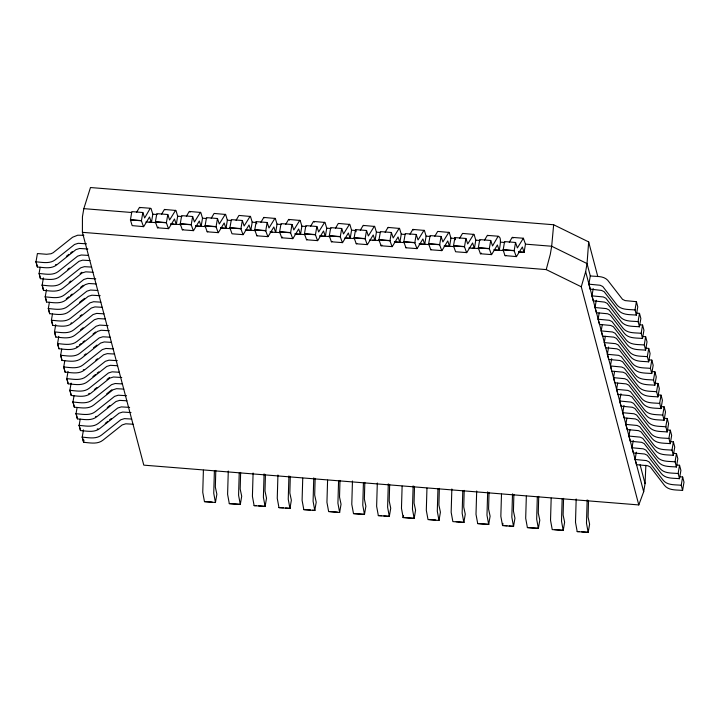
<?xml version="1.0" encoding="UTF-8"?>
<svg xmlns="http://www.w3.org/2000/svg" width="720" height="720" viewBox="0 0 720 720"><rect width="100%" height="100%" fill="white"/><g stroke="black" fill="none" stroke-linecap="round" stroke-linejoin="round"><path stroke-width="1.08" d="M645.867 465.192L645.057 483.633L643.68 491.724L638.793 504.927L143.793 465.147L82.404 232.326L82.44 216.738L83.826 208.647L90.477 187.533L553.653 224.757L588.663 241.911L597.807 276.597M170.793 224.028L176.283 224.469L177.669 216.189L175.968 210.474L164.421 209.448L161.532 214.299M195.633 226.026L201.123 226.467L202.509 218.187L200.808 212.472L189.261 211.446L186.372 216.297M220.473 228.015L225.972 228.456L227.358 220.185L225.657 214.47L214.11 213.435L211.212 218.295M245.322 230.013L250.812 230.454L252.198 222.174L250.497 216.468L238.95 215.433L236.061 220.293M270.162 232.011L275.652 232.452L277.038 224.172L275.337 218.466L263.79 217.431L260.901 222.291M295.002 234.009L300.501 234.45L301.887 226.17L300.186 220.464L288.639 219.429L285.741 224.289M319.851 236.007L325.341 236.448L326.727 228.168L325.026 222.462L313.479 221.427L310.59 226.278M344.691 238.005L350.181 238.446L351.567 230.166L349.875 224.451L338.319 223.425L335.43 228.276M369.531 239.994L375.03 240.435L376.416 232.164L374.715 226.449L363.168 225.414L360.279 230.274M394.38 241.992L399.87 242.433L401.256 234.153L399.555 228.447L388.008 227.412L385.119 232.272M419.22 243.99L424.71 244.431L426.096 236.151L424.404 230.445L412.848 229.41L409.959 234.27M444.06 245.988L449.559 246.429L450.945 238.149L449.244 232.443L437.697 231.408L434.808 236.268M468.909 247.986L474.399 248.427L475.785 240.147L474.084 234.441L462.537 233.406L459.648 238.266M203.4 470.151L202.752 492.327L204.462 501.624L215.442 502.515L216.864 494.235L215.343 487.062L215.793 470.412M214.389 471.033L213.741 493.218L215.442 502.515M228.285 471.024L227.601 494.325L229.302 503.622L240.291 504.504L241.704 496.233L240.183 489.06L240.633 472.41M239.229 473.031L238.581 495.207L240.291 504.504M253.098 473.013L252.414 496.323L254.115 505.62L265.104 506.502L266.517 498.222L264.996 491.058L265.446 474.408M264.087 473.895L263.394 497.205L265.104 506.502M277.938 475.011L277.254 498.321L278.964 507.618L289.944 508.5L291.357 500.22L289.845 493.056L290.286 476.397M288.927 475.893L288.243 499.203L289.944 508.5M302.742 478.134L302.094 500.319L303.804 509.616L314.784 510.498L316.206 502.218L314.685 495.045L315.135 478.395M313.767 477.891L313.083 501.201L314.784 510.498M327.591 480.132L326.943 502.308L328.644 511.605L339.633 512.496L341.046 504.216L339.525 497.043L339.975 480.393M338.571 481.014L337.923 503.19L339.633 512.496M352.467 481.005L351.783 504.306L353.493 513.603L364.473 514.485L365.886 506.214L364.374 499.041L364.815 482.391M363.42 483.012L362.772 505.188L364.473 514.485M377.316 482.994L376.632 506.304L378.333 515.601L389.313 516.483L390.735 508.212L389.214 501.039L389.664 484.389M388.296 483.885L387.612 507.186L389.313 516.483M402.12 486.117L401.472 508.302L403.173 517.599L414.162 518.481L415.575 510.21L414.054 503.037L414.504 486.387M413.145 485.874L412.452 509.184L414.162 518.481M426.96 488.115L426.312 510.3L428.022 519.597L439.002 520.479L440.415 512.199L438.903 505.035L439.344 488.376M437.949 488.997L437.301 511.182L439.002 520.479M451.845 488.988L451.161 512.298L452.862 521.595L463.851 522.477L465.264 514.197L463.743 507.024L464.193 490.374M462.789 490.995L462.141 513.18L463.851 522.477M476.685 490.986L476.001 514.287L477.702 523.584L488.691 524.475L490.104 516.195L488.583 509.022L489.033 492.372M487.674 491.868L486.981 515.178L488.691 524.475M501.489 494.109L500.841 516.285L502.551 525.582L513.531 526.464L514.944 518.193L513.432 511.02L513.873 494.37M512.514 493.866L511.83 517.167L513.531 526.464M526.338 496.098L525.69 518.283L527.391 527.58L538.38 528.462L539.793 520.191L538.272 513.018L538.722 496.368M537.318 496.98L536.67 519.165L538.38 528.462M551.178 498.096L550.53 520.281L552.231 529.578L563.22 530.46L564.633 522.189L563.112 515.016L563.562 498.366M562.158 498.978L561.51 521.163L563.22 530.46M576.18 498.978L575.496 522.288L577.197 531.585L588.186 532.467L589.599 524.187L588.078 517.023L588.528 500.373M587.169 499.86L586.476 523.17L588.186 532.467M588.663 241.911L587.043 263.574L585.657 271.665L581.274 286.776L638.793 504.927M679.581 476.757L682.641 477L684 482.166L682.587 490.437C676.503 489.735 668.835 490.779 664.488 485.37L650.349 466.992L647.766 465.741L636.462 464.661L635.103 459.495L636.336 452.187M553.653 224.757L551.682 246.249L550.296 254.34L546.219 269.595L581.274 286.776M509.301 242.253L512.19 237.393L523.377 238.239L525.474 244.143L551.682 246.249L587.043 263.574L590.292 275.904C596.088 276.75 603.198 275.499 607.689 280.224L622.53 299.349L625.113 300.6L636.417 301.68L637.776 306.846L636.363 315.117C630.279 314.415 622.611 315.459 618.264 310.05L604.125 291.672L601.551 290.421L590.265 289.152M636.444 313.119L639.495 313.362L640.863 318.528L639.441 326.808C633.357 326.097 625.698 327.15 621.342 321.732L607.203 303.354L604.629 302.112L593.352 300.834M87.876 248.976L79.56 248.481L75.933 249.624L56.682 264.924C51.129 269.289 43.749 267.453 37.359 266.985L36 261.819L37.413 253.548L46.575 254.277L50.985 253.764L53.1 252.756L72.603 237.231L77.661 235.224L83.835 235.269M37.359 266.985L36.027 261.639M89.937 260.577L82.647 260.163L79.011 261.306L59.76 276.606C54.216 280.971 46.827 279.135 40.446 278.676L39.078 273.501L40.149 267.255M40.446 278.676L39.384 274.356M93.015 272.25L85.725 271.836L82.089 272.979L62.838 288.279C57.294 292.644 49.905 290.808 43.524 290.34L42.156 285.174L43.398 277.911M43.524 290.34L42.192 284.994M96.093 283.932L88.803 283.518L85.167 284.661L65.916 299.961C60.372 304.326 52.983 302.49 46.602 302.031L45.234 296.865L46.476 289.602M46.602 302.031L45.27 296.685M100.188 295.704L91.881 295.209L88.245 296.352L69.003 311.643C63.45 316.008 56.07 314.181 49.68 313.713L48.321 308.547L49.392 302.292M49.68 313.713L48.348 308.367M102.258 307.305L94.959 306.891L91.332 308.034L72.081 323.334C66.537 327.699 59.148 325.863 52.758 325.395L51.399 320.229L52.47 313.983M52.758 325.395L51.435 320.049M105.336 318.987L98.046 318.573L94.41 319.716L75.159 335.016C69.615 339.381 62.226 337.545 55.845 337.086L54.477 331.92L55.719 324.657M55.845 337.086L54.513 331.74M109.431 330.759L101.124 330.264L97.488 331.407L78.246 346.698C72.693 351.063 65.313 349.236 58.923 348.768L57.564 343.602L58.806 336.339M58.923 348.768L57.591 343.422M111.501 342.36L104.202 341.946L100.575 343.089L81.324 358.389C75.771 362.754 68.391 360.918 62.001 360.45L60.642 355.284L61.713 349.038M62.001 360.45L60.669 355.104M114.579 354.042L107.289 353.628L103.653 354.771L84.402 370.071C78.858 374.436 71.469 372.6 65.088 372.141L63.72 366.975L64.791 360.72M65.088 372.141L63.756 366.795M117.657 365.733L110.367 365.319L106.731 366.462L87.489 381.753C81.936 386.118 74.547 384.291 68.166 383.823L66.807 378.657L68.049 371.394M68.166 383.823L66.834 378.477M121.761 377.496L113.445 377.001L109.818 378.144L90.567 393.444C85.014 397.809 77.634 395.973 71.244 395.505L69.885 390.339L71.127 383.076M71.244 395.505L69.912 390.159M123.822 389.097L116.532 388.683L112.896 389.826L93.645 405.126C88.101 409.491 80.712 407.655 74.331 407.196L72.963 402.03L74.034 395.775M74.331 407.196L72.999 401.85M126.9 400.788L119.61 400.374L115.974 401.517L96.723 416.808C91.179 421.173 83.79 419.346 77.409 418.878L76.041 413.712L77.112 407.457M77.409 418.878L76.077 413.532M130.995 412.551L122.688 412.056L119.052 413.199L99.81 428.499C94.257 432.864 86.877 431.028 80.487 430.56L79.128 425.394L80.199 419.148M80.487 430.56L79.155 425.214M133.074 424.215L125.784 423.801L122.148 424.944L102.906 440.235C97.353 444.609 89.973 442.773 83.583 442.305L82.224 437.139L83.466 429.876M83.583 442.305L83.961 440.1M151.317 222.462L149.508 216.999L143.703 226.647L132.156 225.621L130.428 219.906L131.841 211.626L142.83 212.508L144.639 217.971L150.021 208.656L151.002 208.476L152.829 214.191L151.443 222.291L145.827 222.021M143.505 226.683L141.417 220.788L142.83 212.508M176.283 224.469L174.474 219.006L168.669 228.654L157.491 227.808L155.394 221.913L156.807 213.633L167.796 214.515L169.605 219.978L175.599 210.294M168.471 228.69L166.383 222.795L167.796 214.515M201.123 226.467L199.314 221.004L193.518 230.652L182.331 229.806L180.243 223.911L181.656 215.631L192.636 216.513L194.445 221.976L200.448 212.283M193.32 230.688L191.223 224.793L192.636 216.513M225.972 228.456L224.154 223.002L218.358 232.65L207.18 231.804L205.083 225.9L206.496 217.629L217.485 218.511L219.294 223.974L225.288 214.281M218.16 232.686L216.063 226.791L217.485 218.511M250.812 230.454L249.003 225L243.198 234.648L232.02 233.802L229.923 227.898L231.336 219.627L242.325 220.509L244.134 225.963L250.128 216.279M243 234.684L240.912 228.78L242.325 220.509M204.462 501.624L212.184 502.065M275.652 232.452L273.843 226.989L268.047 236.646L256.86 235.8L254.772 229.896L256.185 221.625L267.165 222.507L268.983 227.961L274.977 218.277M267.849 236.682L265.752 230.778L267.165 222.507M229.302 503.622L239.22 504.243M300.501 234.45L298.683 228.987L292.887 238.635L281.709 237.798L279.612 231.894L281.025 223.614L292.014 224.505L293.823 229.959L299.817 220.275M292.689 238.68L290.592 232.776L292.014 224.505M254.115 505.62L256.347 505.62M325.341 236.448L323.532 230.985L317.727 240.633L306.549 239.787L304.452 233.892L305.865 225.612L316.854 226.494L318.663 231.957L324.657 222.273M317.538 240.669L315.441 234.774L316.854 226.494M278.964 507.618L283.383 507.789M350.181 238.446L348.372 232.983L342.576 242.631L331.389 241.785L329.301 235.89L330.714 227.61L341.694 228.492L343.512 233.955L349.506 224.271M342.378 242.667L340.281 236.772L341.694 228.492M303.804 509.616L310.428 509.958M375.03 240.435L373.212 234.981L367.416 244.629L356.238 243.783L354.141 237.888L355.554 229.608L366.543 230.49L368.352 235.953L374.346 226.26M367.218 244.665L365.121 238.77L366.543 230.49M399.87 242.433L398.061 236.979L392.256 246.627L381.078 245.781L378.981 239.877L380.394 231.606L391.383 232.488L393.192 237.951L399.195 228.258M392.067 246.663L389.97 240.759L391.383 232.488M353.493 513.603L364.509 514.305M424.71 244.431L422.901 238.977L417.105 248.625L405.918 247.779L403.83 241.875L405.243 233.604L416.223 234.486L418.041 239.94L424.035 230.256M416.907 248.661L414.81 242.757L416.223 234.486M378.333 515.601L381.663 515.691M449.559 246.429L447.75 240.966L441.945 250.623L430.767 249.777L428.67 243.873L430.083 235.593L441.072 236.484L442.881 241.938L448.875 232.254M441.747 250.659L439.65 244.755L441.072 236.484M403.173 517.599L403.551 515.394M474.399 248.427L472.59 242.964L466.794 252.612L455.607 251.766L453.51 245.871L454.923 237.591L465.912 238.473L467.721 243.936L473.724 234.252M466.596 252.657L464.499 246.753L465.912 238.473M499.212 250.416L497.403 244.962L491.607 254.61L480.42 253.764L478.323 247.86L479.745 239.589L490.725 240.471L492.534 245.934L497.916 236.619C502.533 235.602 499.446 248.652 499.212 250.416L494.82 250.065M491.409 254.646L489.312 248.751L490.725 240.471M518.562 251.973L524.061 252.414L522.378 246.996L516.447 256.608L504.9 255.573L503.172 249.858L504.585 241.587L515.565 242.469L517.383 247.923L523.377 238.239M516.249 256.644L514.152 250.74L515.565 242.469M477.702 523.584L488.718 524.295M524.061 252.414L525.474 244.143M502.551 525.582L502.929 523.377M527.391 527.58L538.407 528.282M590.238 289.341L588.879 284.175L590.292 275.904M593.325 301.032L591.957 295.866L593.199 288.594M596.286 300.285L595.035 307.53L596.403 312.696L607.707 313.785L610.281 315.027L624.42 333.405C628.776 338.823 636.435 337.77 642.519 338.481L643.932 330.201L642.573 325.035L639.522 324.792M599.193 312.984L598.122 319.221L599.481 324.387L610.785 325.467L613.359 326.709L627.507 345.087C631.854 350.505 639.513 349.452 645.606 350.163L647.019 341.883L645.651 336.717L642.6 336.474M602.271 324.666L601.2 330.903L602.559 336.069L613.863 337.149L616.446 338.4L630.585 356.769C634.932 362.187 642.6 361.134 648.684 361.845L650.097 353.574L648.738 348.408L645.678 348.156M648.765 359.847L651.816 360.09L653.175 365.256L651.762 373.536C645.678 372.825 638.019 373.878 633.663 368.46L619.524 350.082L616.95 348.84L605.646 347.751L604.278 342.585L605.349 336.348M608.607 347.022L607.356 354.276L608.724 359.442L620.028 360.522L622.602 361.764L636.741 380.142C641.097 385.56 648.756 384.507 654.84 385.218L656.262 376.938L654.894 371.772L651.843 371.529M577.197 531.585L579.429 531.585M611.685 358.704L610.443 365.958L611.802 371.124L623.106 372.204L625.689 373.455L639.828 391.824C644.175 397.242 651.843 396.189 657.927 396.9L659.34 388.629L657.981 383.463L654.921 383.211M611.802 371.124L643.68 491.724M614.592 371.403L613.521 377.64L614.88 382.806L626.193 383.895L628.767 385.137L642.906 403.515C647.253 408.933 654.921 407.88 661.005 408.591L662.418 400.311L661.059 395.145L658.008 394.902M617.67 383.094L616.599 389.331L617.967 394.497L629.271 395.577L631.845 396.819L645.984 415.197C650.34 420.615 657.999 419.562 664.083 420.273L665.505 411.993L664.137 406.827L661.086 406.584M636.417 301.68L635.004 309.951C628.911 309.24 621.252 310.293 616.905 304.875L602.766 286.506L600.183 285.255L588.879 284.175M620.928 393.768L619.686 401.013L621.045 406.179L632.349 407.259L634.932 408.51L649.071 426.879C653.418 432.297 661.077 431.244 667.17 431.955L668.583 423.684L667.215 418.518L664.164 418.266M639.495 313.362L638.082 321.642C631.998 320.931 624.33 321.984 619.983 316.566L605.844 298.188L603.27 296.946L591.957 295.866M624.006 405.45L622.764 412.695L624.123 417.861L635.436 418.95L638.01 420.192L652.149 438.57C656.496 443.988 664.164 442.935 670.248 443.646L671.661 435.366L670.302 430.2L667.242 429.957M642.573 325.035L641.16 333.306C635.076 332.604 627.408 333.648 623.061 328.239L608.922 309.861L606.339 308.61L595.035 307.53M626.913 418.149L625.842 424.386L627.21 429.552L638.514 430.632L641.088 431.874L655.227 450.252C659.583 455.67 667.242 454.617 673.326 455.328L674.739 447.048L673.38 441.882L670.329 441.639M645.651 336.717L644.238 344.997C638.154 344.286 630.495 345.339 626.139 339.921L612 321.543L609.426 320.301L598.122 319.221M630 429.831L628.929 436.068L630.288 441.234L641.592 442.314L644.166 443.565L658.314 461.934C662.661 467.352 670.32 466.299 676.413 467.01L677.826 458.739L676.458 453.573L673.407 453.321M648.738 348.408L647.316 356.679C641.232 355.968 633.573 357.021 629.226 351.603L615.078 333.225L612.504 331.983L601.2 330.903M633.249 440.505L632.007 447.75L633.366 452.925L644.67 454.005L647.253 455.247L661.392 473.625C665.739 479.043 673.407 477.99 679.491 478.701L680.904 470.421L679.545 465.255L676.485 465.012M651.816 360.09L650.403 368.361C644.319 367.659 636.651 368.703 632.304 363.294L618.165 344.916L615.582 343.665L604.278 342.585M654.894 371.772L653.481 380.052C647.397 379.341 639.738 380.394 635.382 374.976L621.243 356.598L618.669 355.356L607.356 354.276M657.981 383.463L656.559 391.734C650.475 391.023 642.816 392.076 638.46 386.658L624.321 368.28L621.747 367.038L610.443 365.958M661.059 395.145L659.646 403.425C653.553 402.714 645.894 403.758 641.547 398.349L627.408 379.971L624.825 378.72L613.521 377.64M664.137 406.827L662.724 415.107C656.64 414.396 648.972 415.449 644.625 410.031L630.486 391.653L627.912 390.411L616.599 389.331M667.215 418.518L665.802 426.789C659.718 426.078 652.059 427.131 647.703 421.713L633.564 403.344L630.99 402.093L619.686 401.013M670.302 430.2L668.889 438.48C662.796 437.769 655.137 438.813 650.79 433.404L636.651 415.026L634.068 413.775L622.764 412.695M673.38 441.882L671.967 450.162C665.883 449.451 658.215 450.504 653.868 445.086L639.729 426.708L637.146 425.466L625.842 424.386M676.458 453.573L675.045 461.844C668.961 461.133 661.302 462.186 656.946 456.768L642.807 438.399L640.233 437.148L628.929 436.068M679.545 465.255L678.123 473.535C672.039 472.824 664.38 473.868 660.033 468.459L645.885 450.081L643.311 448.83L632.007 447.75M682.641 477L681.219 485.271C675.135 484.56 667.476 485.613 663.129 480.195L648.981 461.826L646.407 460.575L635.103 459.495M136.566 212.292L139.455 207.441L150.633 208.287M484.461 240.255L487.35 235.395L498.537 236.241M158.328 227.142L157.491 227.808M282.537 237.123L281.709 237.798M381.915 245.106L381.078 245.781M481.257 253.089L480.42 253.764M182.952 229.437L182.331 229.806M207.792 231.426L207.18 231.804M257.481 235.422L256.86 235.8M307.161 239.418L306.549 239.787M332.01 241.416L331.389 241.785M356.85 243.414L356.238 243.783M406.539 247.401L405.918 247.779M431.379 249.399L430.767 249.777M505.881 255.384L505.26 255.762M66.357 256.338L68.895 254.313M70.596 252.963L72.288 251.613M67.734 269.361L69.435 268.011M69.12 282.393L70.812 281.043M80.145 273.618L81.837 272.268M66.267 298.8L68.805 296.775M70.506 295.425L72.198 294.075M80.685 287.325L83.223 285.3M79.524 302.391L84.609 298.341M80.055 316.098L81.756 314.748M80.595 329.805L83.142 327.78M79.434 344.871L81.135 343.521M82.827 342.171L84.528 340.821M93.006 334.071L95.544 332.046M84.213 355.203L85.905 353.853M93.537 347.778L96.93 345.078M95.769 360.135L97.47 358.785M92.916 376.551L95.463 374.526M97.155 373.176L98.856 371.826M94.302 389.583L96.849 387.558M107.019 379.458L109.566 377.433M106.713 393.84L111.798 389.79M107.244 407.556L109.791 405.531M105.255 423.351L107.802 421.326M109.494 419.976L111.195 418.626M55.494 264.825L56.178 264.438M70.893 323.244L71.577 322.848M83.214 369.981L83.898 369.585M95.535 416.718L96.228 416.331M76.347 346.95L77.049 346.608M88.668 393.687L89.379 393.354M97.209 429.084L97.929 428.805M36 261.819C42.381 262.287 49.77 264.114 55.323 259.749L74.565 244.458L78.201 243.315L86.508 243.81M39.078 273.501C45.468 273.969 52.848 275.805 58.401 271.44L77.652 256.14L81.279 254.997L88.569 255.411M42.156 285.174C48.546 285.642 55.926 287.478 61.479 283.113L80.73 267.813L84.357 266.67L91.647 267.084M45.234 296.865C51.624 297.324 59.013 299.16 64.557 294.795L83.808 279.495L87.435 278.352L95.751 278.847M48.321 308.547C54.702 309.015 62.091 310.842 67.635 306.477L86.886 291.186L90.522 290.043L97.812 290.457M51.399 320.229C57.789 320.697 65.169 322.533 70.722 318.168L89.964 302.868L93.6 301.725L100.89 302.139M54.477 331.92C60.867 332.379 68.247 334.215 73.8 329.85L93.051 314.55L96.678 313.407L103.977 313.821M57.564 343.602C63.945 344.07 71.334 345.897 76.878 341.532L96.129 326.241L99.765 325.098L108.072 325.593M60.642 355.284C67.023 355.752 74.412 357.588 79.965 353.223L99.207 337.923L102.843 336.78L110.133 337.194M63.72 366.975C70.11 367.434 77.49 369.27 83.043 364.905L102.294 349.605L105.921 348.462L113.211 348.876M66.807 378.657C73.188 379.125 80.577 380.952 86.121 376.587L105.372 361.296L109.008 360.153L117.315 360.648M69.885 390.339C76.266 390.807 83.655 392.643 89.199 388.278L108.45 372.978L112.086 371.835L119.376 372.249M72.963 402.03C79.353 402.489 86.733 404.325 92.286 399.96L111.537 384.66L115.164 383.517L122.454 383.931M76.041 413.712C82.431 414.18 89.82 416.007 95.364 411.642L114.615 396.351L118.242 395.208L126.558 395.703M79.128 425.394C85.509 425.862 92.898 427.698 98.442 423.333L117.693 408.033L121.329 406.89L129.636 407.385M82.224 437.139C88.605 437.607 95.994 439.434 101.538 435.069L120.789 419.778L124.425 418.635L131.715 419.049M83.826 208.647L131.724 212.499M152.829 214.191L157.095 214.533M177.669 216.189L181.944 216.531M202.509 218.187L206.784 218.529M227.358 220.185L231.624 220.527M252.198 222.174L256.473 222.525M277.038 224.172L281.313 224.514M301.887 226.17L306.153 226.512M326.727 228.168L331.002 228.51M351.567 230.166L355.842 230.508M376.416 232.164L380.682 232.506M401.256 234.153L405.531 234.504M426.096 236.151L430.371 236.493M450.945 238.149L455.211 238.491M475.785 240.147L480.06 240.489M500.625 242.145L504.9 242.487M130.464 219.726L141.444 220.608M155.43 221.733L166.41 222.615M180.27 223.731L191.25 224.613M205.11 225.72L216.099 226.611M229.959 227.718L240.939 228.6M254.799 229.716L265.788 230.598M279.639 231.714L290.628 232.596M304.488 233.712L315.468 234.594M329.328 235.71L340.317 236.592M354.168 237.708L365.157 238.59M379.017 239.697L389.997 240.579M403.857 241.695L414.846 242.577M428.697 243.693L439.686 244.575M453.546 245.691L464.526 246.573M478.359 247.68L489.339 248.571M503.199 249.678L514.188 250.56M130.428 219.906L141.417 220.788M155.394 221.913L166.383 222.795M180.243 223.911L191.223 224.793M205.083 225.9L216.063 226.791M229.923 227.898L240.912 228.78M254.772 229.896L265.752 230.778M279.612 231.894L290.592 232.776M304.452 233.892L315.441 234.774M329.301 235.89L340.281 236.772M354.141 237.888L365.121 238.77M378.981 239.877L389.97 240.759M403.83 241.875L414.81 242.757M428.67 243.873L439.65 244.755M453.51 245.871L464.499 246.753M478.323 247.86L489.312 248.751M503.172 249.858L514.152 250.74M149.229 222.111L155.718 222.633M170.802 223.848L174.096 224.109M176.283 224.28L180.558 224.631M195.651 225.837L205.398 226.62M220.491 227.835L230.247 228.618M247.527 230.013L255.087 230.616M270.18 231.831L272.367 232.002M275.661 232.272L279.927 232.614M295.02 233.829L304.776 234.612M319.869 235.827L329.616 236.61M346.896 237.996L354.456 238.608M372.834 240.084L379.305 240.597M394.398 241.812L404.145 242.595M419.238 243.81L428.985 244.593M445.176 245.898L453.834 246.591M472.212 248.067L478.674 248.589M493.767 249.795L503.514 250.587M518.607 251.793L524.088 252.234M82.404 232.326L546.219 269.595M258.543 505.791L265.131 506.322M285.579 507.969L289.98 508.32M312.624 510.138L314.82 510.318M329.778 511.515L337.464 512.136M383.859 515.862L389.349 516.303M403.209 517.419L414.189 518.301M429.147 519.507L435.735 520.029M456.192 521.676L463.878 522.297M502.578 525.402L506.97 525.762M509.166 525.933L513.567 526.284M554.463 529.578L563.247 530.28M581.625 531.756L588.213 532.287M512.388 237.357L513.081 238.077M487.548 235.359L488.079 235.773M413.046 229.374L413.739 230.094M388.206 227.376L388.737 227.79M363.366 225.378L363.897 225.792M313.677 221.391L314.361 222.111M288.837 219.393L289.521 220.113M263.988 217.395L264.519 217.809M189.459 211.401L190.152 212.13M164.619 209.412L165.15 209.817M139.653 207.405L140.184 207.81M635.031 309.771L636.363 315.117M638.109 321.462L639.441 326.808M641.187 333.126L642.519 338.481M644.274 344.817L645.606 350.163M647.352 356.499L648.684 361.845M650.43 368.19L651.762 373.536M653.508 379.872L654.84 385.218M656.595 391.554L657.927 396.9M659.673 403.245L661.005 408.591M662.751 414.927L664.083 420.273M665.838 426.609L667.17 431.955M668.916 438.3L670.248 443.646M671.994 449.982L673.326 455.328M675.081 461.664L676.413 467.01M678.159 473.355L679.491 478.701M681.255 485.091L682.587 490.437M640.089 464.769L645.057 483.633M585.657 271.665L604.314 342.405M604.584 343.449L611.559 369.918M454.923 237.591L455.499 239.751M355.554 229.608L356.121 231.759M256.185 221.625L256.752 223.776M82.251 436.959L83.619 442.125"/></g></svg>
